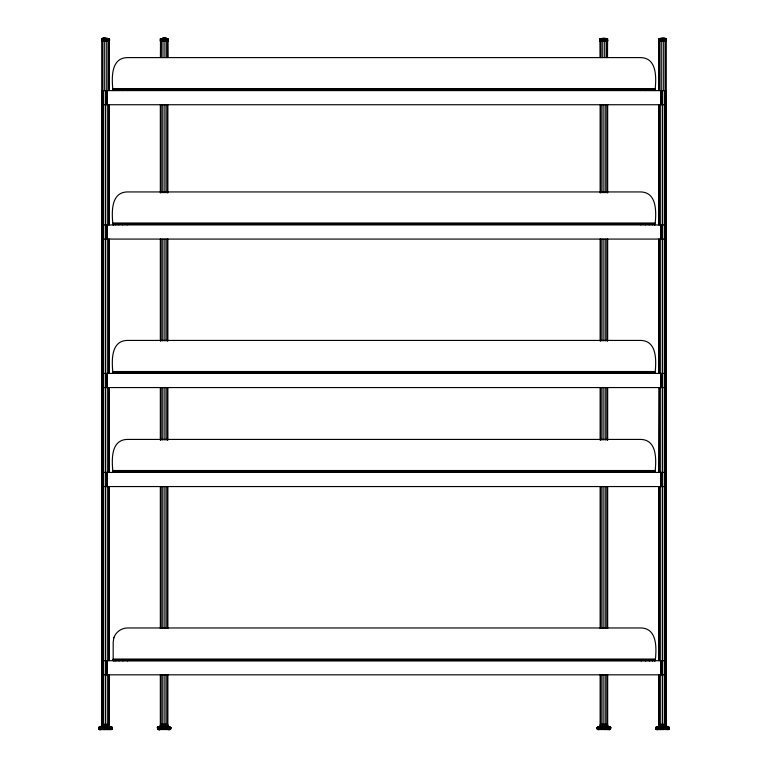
<?xml version="1.0" encoding="UTF-8"?>
<svg xmlns="http://www.w3.org/2000/svg" width="768" height="768" viewBox="0 0 768 768"><rect width="100%" height="100%" fill="white"/><g stroke="black" fill="none" stroke-linecap="round" stroke-linejoin="round"><path stroke-width="1.15" d="M101.645 727.219L101.645 90.595L666.355 90.595L666.355 727.219M109.19 660.682L109.19 486.557M607.651 40.896L600.144 40.896L601.43 41.059L601.344 38.803L603.898 38.4L607.546 38.803L607.651 40.896L600.221 40.982L600.298 38.774L607.546 38.803L600.25 38.803L601.258 38.995M102.413 41.107C101.75 40.934 101.722 41.626 101.606 38.899C104.64 35.338 108.643 41.664 103.987 41.002C95.366 38.256 115.382 36.749 108 41.107L107.971 90.595M111.533 729.13L112.157 727.459L109.344 726.221L112.099 727.411L98.64 727.536L98.765 729.139L99.571 729.6L111.264 729.6L112.205 728.669L98.64 728.669L100.051 729.6L99.11 729.475L112.07 729.139L111.216 729.475M160.752 38.774C170.986 36.259 168.826 43.037 161.251 41.059C157.056 38.621 165.821 37.171 167.837 38.803C169.008 41.587 166.003 41.933 167.232 38.89C165.36 37.219 157.709 38.592 161.443 41.107M160.944 726L157.421 727.498L157.862 729.475L170.342 729.475L170.496 727.459L167.827 726.221M170.813 728.669L170.794 727.498L168.95 726.547L159.264 726.547C153.744 728.419 163.315 730.838 158.122 729.475L157.68 728.669L170.813 728.669L157.402 728.669M600.787 41.107C597.658 37.574 605.482 38.131 607.488 38.774L600.298 38.774L607.421 38.774M665.587 41.107L666.432 40.771L658.752 40.867L666.269 41.002L666.24 38.774L658.771 38.899L658.752 40.867L660 41.107L660.029 90.595M662.16 41.107C654.48 41.77 661.488 35.626 666.24 38.774L658.925 38.774L666.24 38.774L658.925 38.774L660.643 38.496M666.509 726.221L668.717 727.411L668.698 729.13L667.949 729.6L668.89 729.475L669.322 727.459L666.509 726.221L669.264 727.411L655.901 727.411L655.795 728.669L656.736 729.6L668.89 729.475L655.93 729.139L656.784 729.475M162.25 38.496L167.779 38.774L160.426 38.774L164.102 38.4L164.438 41.002L167.482 41.002M163.68 725.731L162.864 727.498L163.037 729.6M604.848 41.107L604.973 38.774L601.2 38.774L602.218 38.496M664.013 41.002L663.6 38.496M102.47 41.002C110.525 43.085 108.941 35.962 101.76 38.774L109.075 38.774L106.867 38.496M157.382 727.613L170.822 727.613L157.382 727.613L159.667 727.613L160.387 726.221L157.776 727.411L161.77 726M607.613 40.771L607.507 38.822L600.134 38.995L606.413 38.774L605.357 38.496M101.827 40.771C119.693 37.469 101.126 45.427 104.4 38.496M664.272 38.496C666.634 38.131 665.165 42.528 666.173 40.771M101.491 726.221L98.736 727.411L101.491 726.221C97.805 729.034 98.976 726.624 103.104 726M99.619 729.475L98.765 729.139L112.07 729.139L110.17 729.6L110.918 727.498L109.91 726.547L107.242 726M99.302 729.13L99.283 727.411L102.394 726M599.731 726.547L597.158 727.459L597.59 729.475L609.744 729.6L610.675 728.669L610.637 727.459L607.824 726.221L610.57 727.411L597.216 727.411L599.971 726.221M658.416 726.547L655.786 727.613L658.656 726.221M109.008 40.771L108.96 38.89L107.357 38.496M598.099 729.475L597.245 729.139L610.205 729.475L609.264 729.6L610.013 729.13L610.109 727.498L607.824 726.221M607.354 729.6L608.064 726.547L606.211 726M666.038 729.6L666.749 726.547L664.896 726M160.627 725.664L167.808 725.261L160.397 725.261L160.858 725.731M109.104 725.491L101.664 725.261L108.701 725.731M607.584 725.491L600.211 725.491M666.336 725.261L658.896 725.491L658.829 724.32L666.336 724.32L666.336 725.261L658.829 725.261M167.453 38.774L163.766 38.774L164.746 38.496M604.992 40.982L603.062 41.002L603.187 38.496L604.723 38.774L603.062 38.774M664.032 40.982C662.026 42.71 658.07 39.792 661.133 38.496M604.512 729.6L604.291 724.32M663.197 729.6L662.976 724.32M602.938 725.731L601.133 727.498L601.507 729.6M661.622 725.731L659.818 727.498L660.192 729.6M105.869 41.059L107.76 40.896M104.352 726L101.472 727.411L101.962 729.6M168.451 729.13L167.923 729.6L170.342 729.475L170.534 728.669M157.68 727.536L162.922 726M601.363 41.002C603.648 42.038 609.581 40.79 605.568 38.496M104.947 38.774L109.075 38.774L102.01 38.774L103.478 38.496M108.086 725.731L108.47 724.32M609.312 729.13L608.65 729.6L610.55 729.139L597.245 729.139L599.146 729.6L597.59 729.475L598.762 729.475L598.397 727.498L601.123 726M667.997 729.13L667.334 729.6L669.235 729.139L655.93 729.139L657.83 729.6L656.275 729.475L657.446 729.475L657.082 727.498L659.818 726M665.597 725.731L666.029 724.32M108.643 41.107L109.19 40.954L102.192 41.107M665.808 41.107L666.355 40.954L665.664 40.771M170.688 729.13L169.882 729.6M107.808 729.6L108.979 726.547L112.195 727.536L98.621 727.613L99.917 727.498M160.291 38.89L167.501 38.803L162.557 38.774L162.547 41.002M165.206 725.731L165.36 724.32M166.07 729.6L166.378 727.498L164.89 725.731M661.565 38.496L661.162 38.774L664.819 38.774L659.011 38.995M610.013 729.13L610.675 728.669L597.11 728.669L597.667 728.669M668.698 729.13L669.36 728.669L655.795 728.669L656.467 729.13M106.762 725.731L106.954 724.32M168.576 729.6L169.21 727.411L167.683 726.547L166.349 727.411L163.382 726.547M600.163 38.89L607.632 38.89M160.733 41.002L161.155 41.107M602.074 726L597.11 727.536L597.658 727.613M605.837 725.731L606.115 724.32M660.758 726L655.805 727.536L656.342 727.613M664.522 725.731L664.8 724.32M98.736 727.411L100.646 726.547L110.851 726.797L109.91 726.547M597.216 727.411L599.117 726.547L609.331 726.797L608.39 726.547M655.901 727.411L659.558 726M159.686 727.498L157.498 727.411L161.011 726M607.843 727.411L606.614 726.547L604.598 727.411L602.074 726.547M666.528 727.411L665.299 726.547L663.283 727.411L660.758 726.547M666.144 38.995L665.558 38.803M160.387 726.221L158.957 726.797L160.166 726.547M609.696 729.475L610.55 729.139M668.381 729.475L669.235 729.139M599.117 726.547L598.464 726.797L599.405 726.547M103.968 38.496L103.181 38.774L106.838 38.774L106.435 38.496M166.618 725.731L166.973 724.32M165.974 41.107L165.955 38.496M107.242 726.547L104.717 727.411L102.701 726.547M110.832 729.13L112.205 728.669M102.442 38.803C98.966 38.928 113.99 39.283 107.107 38.496M606.912 725.731L607.344 724.32M159.475 726.547L161.366 726M169.642 729.6L168.23 729.475L170.41 729.139M666.269 41.002L658.992 40.771M658.09 726.547L657.149 726.797L668.016 726.797L667.075 726.547C666.854 727.843 670.464 727.555 668.822 727.613L655.805 727.536L669.379 727.613L666.749 726.547M660.893 38.496L658.925 38.774M103.997 38.774L107.693 38.803M109.344 726.221L112.195 727.536L109.584 726.547M161.981 38.774L163.843 38.496M103.728 38.496L101.76 38.774L109.075 38.774M660.336 38.774L663.053 38.774M602.429 38.496L600.365 38.774L601.344 38.803M108.49 38.995L108.96 38.89M102.336 40.771L101.731 41.002M665.654 38.995L666.115 38.89M659.491 40.771L659.021 40.896M607.68 40.771L600.144 40.896M665.626 38.89L666.326 38.822L659.126 38.803M166.963 41.059L167.808 41.002L167.184 40.982M610.109 727.498L610.637 727.459L597.101 727.613L610.694 727.613L608.064 726.547M108.845 41.002L107.674 41.002M665.021 41.059L666.01 41.002M164.458 38.995L167.578 38.89L163.469 38.496M665.53 41.002L662.131 41.059M164.438 41.002L160.406 41.002L162.518 40.982M668.083 727.498L669.36 727.536L668.822 727.613M600.346 41.002L601.248 40.771M164.438 38.803L166.234 38.774L164.362 38.496M604.982 41.002L606.653 40.982M159.763 729.13L157.795 729.139L159.984 729.475L159.667 727.613M607.45 41.002L606.614 41.002M103.363 38.496L107.472 38.496M660.528 38.496L664.637 38.496M167.165 38.803L167.923 38.89M101.587 38.995L109.248 38.995M160.253 38.995L167.952 38.995M658.752 38.995L666.413 38.995M164.458 40.771L167.635 40.771L160.234 40.771M167.28 40.771L167.971 40.771M600.106 40.771L601.056 40.771M160.262 40.896L167.942 40.896M109.104 41.002L101.741 41.107L101.741 90.595M160.406 41.002L167.789 41.107L167.789 57.6L167.702 41.107M600.298 41.107L600.298 57.6L600.211 41.107L607.574 41.107L607.498 57.6M658.896 41.002L666.259 41.107L666.259 90.595M112.963 88.714L655.037 88.714M112.963 89.184L655.037 89.184M112.963 89.53L655.037 89.654M101.645 104.736L666.355 104.736M112.963 223.056L655.037 223.056M112.963 223.526L655.037 223.526M112.963 223.872L655.037 223.872M112.963 223.997L655.037 223.997M101.645 224.938L666.355 224.938M101.645 239.078L666.355 239.078M112.963 371.539L655.037 371.539M112.963 372.01L655.037 372.01M112.963 372.355L655.037 372.355M112.963 372.48L655.037 372.48M101.645 373.421L666.355 373.421M101.645 387.562L666.355 387.562M659.117 387.562L658.81 472.416M112.963 470.525L655.037 470.525M112.963 470.995L655.037 470.995M112.963 471.341L655.037 471.341M112.963 471.466L655.037 471.466M101.645 472.416L666.355 472.416M101.645 486.557L666.355 486.557M113.184 659.078L655.267 659.078M113.184 659.549L655.267 659.549M113.184 659.894L655.267 659.894M113.184 660.019L655.267 660.019M101.645 660.682L112.723 660.682M655.277 660.682L666.355 660.682M101.645 674.822L666.355 674.822M101.664 724.32L109.171 724.32M160.397 724.32L167.808 724.32M600.144 724.32L607.642 724.32M160.454 725.491L167.75 725.491M101.971 724.32L102.192 725.664L108.278 725.664M108.931 725.664L108.864 724.32M658.896 725.491L659.357 725.664L659.136 724.32M659.53 724.32L659.722 725.664L665.808 725.664M157.498 727.411L170.707 727.411L167.194 726M157.421 727.498L158.928 727.498M111.658 727.613L112.214 727.613L98.621 727.613L99.178 727.613M157.862 729.475L170.342 729.475M164.448 38.89L167.606 38.995M101.99 41.002L102.979 41.059M102.374 38.89L101.674 38.822L102.346 38.995M659.51 38.995L659.04 38.89M108.509 40.771L108.979 40.896M604.502 38.496L606.634 38.803M664.032 38.496L665.99 38.774L664.522 38.496M664.003 38.774L662.314 38.496L662.093 40.982M168.038 726.547L168.95 726.547M98.765 729.139L100.666 729.6L99.11 729.475L100.003 729.13M160.992 725.731L160.55 724.32M166.838 726L168.739 726.547L169.21 727.411M165.821 726L167.683 726.547M665.606 726L669.264 727.411M606.922 726L610.57 727.411M108.442 726L112.099 727.411M663.648 726L665.299 726.547M604.963 726L606.614 726.547M601.229 725.731L600.845 724.32M655.795 728.669L657.168 729.13M597.11 728.669L598.483 729.13M159.638 729.6L159.014 729.13M161.962 725.731L161.654 724.32M103.478 725.731L103.2 724.32M161.414 726.547L162.883 727.411M602.554 725.731L602.362 724.32M661.238 725.731L661.046 724.32M106.378 725.731L108.154 727.411M659.021 726.547L659.846 727.411M600.336 726.547L601.162 727.411M161.021 40.982L160.973 38.89L162.557 38.774M163.507 725.731L163.421 724.32M104.803 729.6L105.024 724.32M101.251 726.547L101.472 727.411M665.846 90.595L665.846 727.219M665.357 41.107L665.357 90.595M664.464 90.595L664.464 727.219M663.706 41.107L663.706 90.595M662.582 90.595L662.582 727.219M661.757 41.107L661.757 90.595M661.267 90.595L661.267 104.736M661.267 224.938L661.267 239.078M661.267 373.421L661.267 387.562M661.267 472.416L661.267 486.557M661.267 660.682L661.267 674.822M660.701 90.595L660.701 727.219M659.318 104.736L659.318 224.938M659.318 239.078L659.318 373.421M659.318 387.562L659.318 472.416M659.318 486.557L659.318 660.682M659.318 674.822L659.318 727.219M658.982 41.107L658.982 90.595M658.906 41.107L658.906 90.595M658.81 104.736L658.81 224.938M658.81 239.078L658.81 373.421M658.81 486.557L658.81 660.682M658.81 674.822L658.81 727.219M655.037 90.595C656.227 79.027 657.619 58.118 640.896 57.6L127.104 57.6C110.381 58.118 111.773 79.027 112.963 90.595M655.037 224.938C656.227 213.36 657.619 192.461 640.896 191.942L127.104 191.942C110.381 192.461 111.773 213.36 112.963 224.938M655.037 373.421C656.227 361.843 657.619 340.944 640.896 340.426L127.104 340.426C110.381 340.944 111.773 361.843 112.963 373.421M655.037 472.416C656.227 460.838 657.619 439.93 640.896 439.421L127.104 439.421C110.381 439.93 111.773 460.838 112.963 472.416M654.576 660.019L654.576 660.96M654.346 89.654L654.346 90.595M654.346 223.997L654.346 224.938M654.346 372.48L654.346 373.421M654.346 471.466L654.346 472.416M652.56 660.019L652.56 660.96M652.339 89.654L652.339 90.595M652.339 223.997L652.339 224.938M652.339 372.48L652.339 373.421M652.339 471.466L652.339 472.416M649.44 660.019L649.44 660.96M649.21 89.654L649.21 90.595M649.21 223.997L649.21 224.938M649.21 372.48L649.21 373.421M649.21 471.466L649.21 472.416M645.494 660.019L645.494 660.96M645.264 89.654L645.264 90.595M645.264 223.997L645.264 224.938M645.264 372.48L645.264 373.421M645.264 471.466L645.264 472.416M641.126 660.019L641.126 660.96M640.896 89.654L640.896 90.595M640.896 223.997L640.896 224.938M640.896 372.48L640.896 373.421M640.896 471.466L640.896 472.416M607.67 104.736L607.67 192.806M607.67 239.078L607.67 341.04M607.67 387.562L607.67 440.15M607.67 486.557L607.67 628.483M607.67 674.822L607.67 727.219M607.162 104.736L607.162 192.806M607.162 239.078L607.162 341.04M607.162 387.562L607.162 440.15M607.162 486.557L607.162 628.483M607.162 674.822L607.162 727.219M606.451 41.107L606.451 57.6M605.779 104.736L605.779 192.806M605.779 239.078L605.779 341.04M605.779 387.562L605.779 440.15M605.779 486.557L605.779 628.483M605.779 674.822L605.779 727.219M604.714 41.107L604.714 57.6M603.898 104.736L603.898 192.806M603.898 239.078L603.898 341.04M603.898 387.562L603.898 440.15M603.898 486.557L603.898 628.483M603.898 674.822L603.898 727.219M602.765 41.107L602.765 57.6M602.006 104.736L602.006 192.806M602.006 239.078L602.006 341.04M602.006 387.562L602.006 440.15M602.006 486.557L602.006 628.483M602.006 674.822L602.006 727.219M601.123 41.107L601.123 57.6M600.634 104.736L600.634 192.806M600.634 239.078L600.634 341.04M600.634 387.562L600.634 440.15M600.634 486.557L600.634 628.483M600.634 674.822L600.634 727.219M600.125 104.736L600.125 192.806M600.125 239.078L600.125 341.04M600.125 387.562L600.125 440.15M600.125 486.557L600.125 628.483M600.125 674.822L600.125 727.219M167.875 104.736L167.875 192.806M167.875 239.078L167.875 341.04M167.875 387.562L167.875 440.15M167.875 486.557L167.875 628.483M167.875 674.822L167.875 727.219M167.366 104.736L167.366 192.806M167.366 239.078L167.366 341.04M167.366 387.562L167.366 440.15M167.366 486.557L167.366 628.483M167.366 674.822L167.366 727.219M166.656 41.107L166.656 57.6M165.994 104.736L165.994 192.806M165.994 239.078L165.994 341.04M165.994 387.562L165.994 440.15M165.994 486.557L165.994 628.483M165.994 674.822L165.994 727.219M164.928 41.107L164.928 57.6M164.102 104.736L164.102 192.806M164.102 239.078L164.102 341.04M164.102 387.562L164.102 440.15M164.102 486.557L164.102 628.483M164.102 674.822L164.102 727.219M162.979 41.107L162.979 57.6M162.221 104.736L162.221 192.806M162.221 239.078L162.221 341.04M162.221 387.562L162.221 440.15M162.221 486.557L162.221 628.483M162.221 674.822L162.221 727.219M161.328 41.107L161.328 57.6M160.838 104.736L160.838 192.806M160.838 239.078L160.838 341.04M160.838 387.562L160.838 440.15M160.838 486.557L160.838 628.483M160.838 674.822L160.838 727.219M160.502 41.107L160.426 57.6M160.33 104.736L160.33 192.806M160.33 239.078L160.33 341.04M160.33 387.562L160.33 440.15M160.33 486.557L160.33 628.483M160.33 674.822L160.33 727.219M127.325 660.019L127.325 660.96M127.104 89.654L127.104 90.595M127.104 223.997L127.104 224.938M127.104 372.48L127.104 373.421M127.104 471.466L127.104 472.416M122.957 660.019L122.957 660.96M122.726 89.654L122.726 90.595M122.726 223.997L122.726 224.938M122.726 372.48L122.726 373.421M122.726 471.466L122.726 472.416M119.011 660.019L119.011 660.96M118.79 89.654L118.79 90.595M118.79 223.997L118.79 224.938M118.79 372.48L118.79 373.421M118.79 471.466L118.79 472.416M115.882 660.019L115.882 660.96M115.661 89.654L115.661 90.595M115.661 223.997L115.661 224.938M115.661 372.48L115.661 373.421M115.661 471.466L115.661 472.416M113.875 660.019L113.875 660.96M113.654 89.654L113.654 90.595M113.654 223.997L113.654 224.938M113.654 372.48L113.654 373.421M113.654 471.466L113.654 472.416M109.094 41.107L109.094 90.595M109.19 104.736L109.19 224.938M109.19 239.078L109.19 373.421M109.19 387.562L109.19 472.416M109.19 674.822L109.19 727.219M109.018 41.107L109.018 90.595M108.682 104.736L108.682 224.938M108.682 239.078L108.682 373.421M108.682 387.562L108.682 472.416M108.682 486.557L108.682 660.682M108.682 674.822L108.682 727.219M107.299 90.595L107.299 727.219M106.733 90.595L106.733 104.736M106.733 224.938L106.733 239.078M106.733 373.421L106.733 387.562M106.733 472.416L106.733 486.557M106.733 660.682L106.733 674.822M106.243 41.107L106.243 90.595M105.418 90.595L105.418 727.219M104.294 41.107L104.294 90.595M103.536 90.595L103.536 727.219M102.643 41.107L102.643 90.595M102.154 90.595L102.154 727.219M113.875 637.738L113.184 642.106L113.184 660.96L655.267 660.96C656.448 649.382 657.84 628.483 641.126 627.965L127.325 627.965C121.325 628.08 115.843 632.064 113.875 637.738M600.259 40.954L601.325 40.982L600.259 40.954M109.162 38.822L108.461 38.89L109.229 38.899M597.763 727.411L597.158 727.459L597.686 727.498M656.448 727.411L655.843 727.459L656.371 727.498M659.52 40.896L658.81 40.954L659.52 40.896M112.157 727.459L110.918 727.498L112.157 727.459M610.675 727.536L609.331 727.411L610.675 727.536M598.464 727.411L597.158 727.459L598.397 727.498M657.149 727.411L655.843 727.459L657.082 727.498M109.248 40.867L108.48 40.896L109.19 40.954M666.413 40.867L665.645 40.896L666.355 40.954M659.539 38.89L658.771 38.899L659.539 38.89"/></g></svg>
